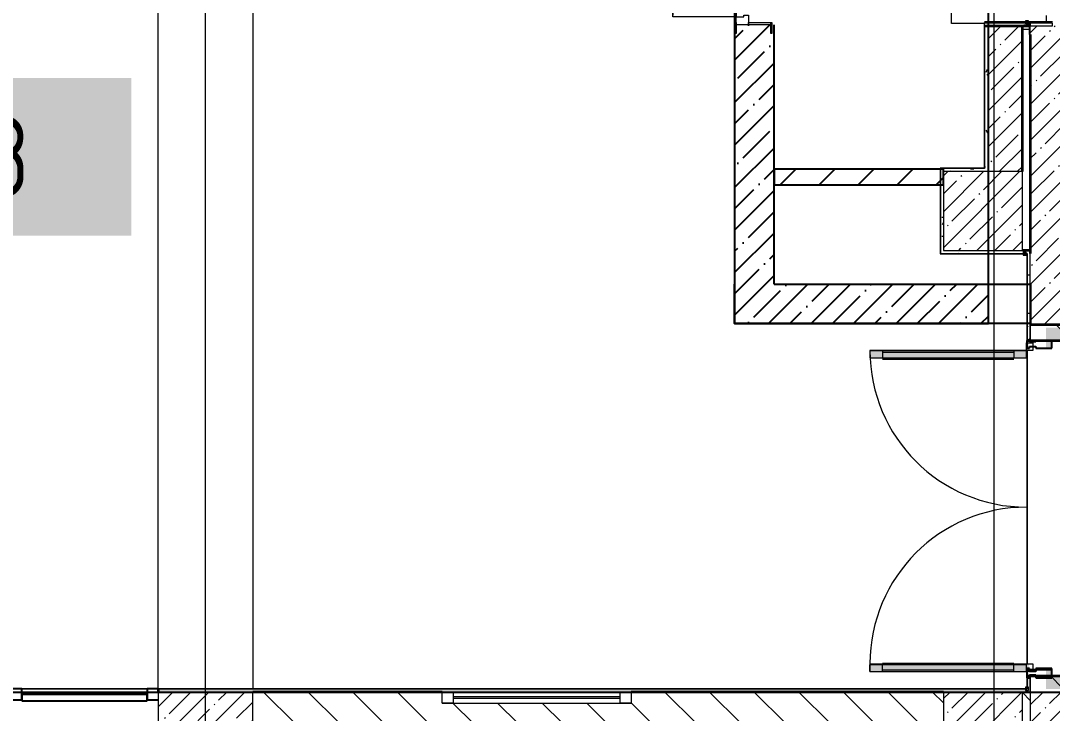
# Model space of a CAD drawing. Header units: millimetres. Extents: x 3914 to 443608, y -156176 to 78197.
# Drawn here: x 347558 to 354100, y -138212 to -133820 of the extents above; entities that cross this region are included whole.
import ezdxf

# ---------------------------------------------------------------- set-up
doc = ezdxf.new("R2010")
doc.units = ezdxf.units.MM
doc.layers.add('A-AREA-PATT-3', color=7, linetype='Continuous', lineweight=5, true_color=0xe6fae8, transparency=1)
for name, color, linetype, lineweight in [('A-DETL-GENF', 7, 'Continuous', 9), ('A-DOOR-1', 7, 'Continuous', 5), ('A-FLOR', 7, 'Continuous', 9), ('A-FLOR-PATT-1', 7, 'Continuous', 5), ('A-GLAZ', 7, 'Continuous', 9), ('A-GLAZ-1', 7, 'Continuous', 5), ('A-GLAZ-CURT', 7, 'Continuous', 9), ('A-GLAZ-CURT-2', 7, 'Continuous', 25), ('A-GLAZ-CWMG', 7, 'Continuous', 9), ('A-GLAZ-CWMG-1', 7, 'Continuous', 25), ('A-WALL', 7, 'Continuous', 5), ('A-WALL-1', 7, 'Continuous', 35), ('I-WALL', 7, 'Continuous', 5), ('S-COLS', 7, 'Continuous', 9), ('S-COLS-1', 7, 'Continuous', 5), ('Оси', 7, 'Continuous', 9)]:
    doc.layers.add(name, color=color, linetype=linetype, lineweight=lineweight)
doc.layers.add('A-DOOR-FRAM-1', color=7, linetype='Continuous', lineweight=5, true_color=0xc0c0c0)
doc.layers.add('A-WALL-FNSH-1', color=9, linetype='Continuous', lineweight=5, true_color=0x808080)
doc.styles.add('СПДС', font='ГОСТ тип А.ttf', dxfattribs={"width": 0.9})
pattern_1 = [(45, (315419.7, -145976.68), (-114.04925, 114.04925), []), (45, (315533.75, -145976.68), (-114.04925, 114.04925), [201.612, -40.322, 6.706, -33.617])]
pattern_2 = [(135, (315419.7, -145976.68), (-141.4214, -141.4214), [])]
pattern_3 = [(0, (315419.7, -145976.68), (243.84, 60.96), [20.117, -162.763, 20.117, -162.763, -975.36]), (0, (315419.7, -145976.68), (243.84, 60.96), [-365.76, 20.117, -345.643, 20.117, -162.763, -426.72]), (0, (315419.7, -145976.68), (243.84, 60.96), [-914.4, 20.117, -101.803, 20.117, -284.683]), (120, (315511.14, -145946.2), (-174.71291, 180.69163), [20.117, -162.763, 20.117, -162.763, -975.36]), (120, (315511.14, -145946.2), (-174.71291, 180.69163), [-365.76, 20.117, -345.643, 20.117, -162.763, -426.72]), (120, (315511.14, -145946.2), (-174.71291, 180.69163), [-914.4, 20.117, -101.803, 20.117, -284.683]), (240, (315541.62, -145824.28), (-69.12709, -241.65163), [20.117, -162.763, 20.117, -162.763, -975.36]), (240, (315541.62, -145824.28), (-69.12709, -241.65163), [-365.76, 20.117, -345.643, 20.117, -162.763, -426.72]), (240, (315541.62, -145824.28), (-69.12709, -241.65163), [-914.4, 20.117, -101.803, 20.117, -284.683])]

# ---------------------------------------------------------------- blocks, each defined once
blk = doc.blocks.new('BSC_Колонна _Прямоугольная - 500х500-23286270-Объем проектирования 3 этажа')
at = {"layer": 'S-COLS-1'}
h = blk.add_hatch(dxfattribs=at)
h.set_pattern_fill('FP_4', color=256, style=0, pattern_type=2)
h.set_pattern_definition([(45, (-38790, -7650), (-114.04925, 114.04925), []), (45, (-38675.95, -7650), (-114.04925, 114.04925), [201.613, -40.323, 6.706, -33.617])])
h.paths.add_polyline_path([(-30, -250), (250, -249.1), (250, 250), (-250, 250), (-250, -250), (-43.7, -250)])
for p, q in [((250, 250), (-250, 250)), ((-250, 250), (-250, -250)), ((250, -250), (250, 250)), ((-250, -250), (250, -250))]:
    blk.add_line(p, q, dxfattribs=at)
blk = doc.blocks.new('BSC_Колонна _Прямоугольная - 600х600-V535-Объем проектирования 3 этажа')
at = {"layer": 'S-COLS-1'}
h = blk.add_hatch(dxfattribs=at)
h.set_pattern_fill('FP_65', color=256, style=0, pattern_type=2)
h.set_pattern_definition([(45, (-33310, -7600), (-114.04925, 114.04925), []), (45, (-33195.95, -7600), (-114.04925, 114.04925), [201.613, -40.323, 6.706, -33.617])])
h.paths.add_polyline_path([(41.4, -300), (300, -300), (300, 300), (-300, 300), (-300, -300)])
for p, q in [((300, 300), (-300, 300)), ((-300, 300), (-300, -300)), ((300, -300), (300, 300)), ((-300, -300), (300, -300))]:
    blk.add_line(p, q, dxfattribs=at)
blk = doc.blocks.new('BSC_Колонна _Прямоугольная - 500х500-V567-Объем проектирования 3 этажа')
at = {"layer": 'S-COLS-1'}
h = blk.add_hatch(dxfattribs=at)
h.set_pattern_fill('FP_113', color=256, style=0, pattern_type=2)
h.set_pattern_definition([(45, (-38240, -7650), (-114.04925, 114.04925), []), (45, (-38125.95, -7650), (-114.04925, 114.04925), [201.613, -40.323, 6.706, -33.617])])
h.paths.add_polyline_path([(15, -250), (250, -250), (250, 250), (-250, 250), (-250, -250)])
for p, q in [((250, 250), (-250, 250)), ((-250, 250), (-250, -250)), ((250, -250), (250, 250)), ((-250, -250), (250, -250))]:
    blk.add_line(p, q, dxfattribs=at)
blk = doc.blocks.new('BSC_Колонна _Прямоугольная - 500х500-V632-Объем проектирования 3 этажа')
at = {"layer": 'S-COLS-1'}
h = blk.add_hatch(dxfattribs=at)
h.set_pattern_fill('FP_180', color=256, style=0, pattern_type=2)
h.set_pattern_definition([(45, (-38240, -10950), (-114.04925, 114.04925), []), (45, (-38125.95, -10950), (-114.04925, 114.04925), [201.613, -40.323, 6.706, -33.617])])
h.paths.add_polyline_path([(-250, -250), (250, -250), (250, 250), (-250, 250), (-250, -146.5)])
for p, q in [((250, 250), (-250, 250)), ((-250, 250), (-250, -250)), ((250, -250), (250, 250)), ((-250, -250), (250, -250))]:
    blk.add_line(p, q, dxfattribs=at)
blk = doc.blocks.new('120_Окно_СКБ_1Ст - 120_Окно_СКБ_1Ст 400х1200 EI30-24228909-Объем проектирования 3 этажа')
at = {"layer": 'A-GLAZ'}
for p, q in [((-600, 30), (-600, 100)), ((-600, 100), (-530, 100)), ((-530, 100), (-530, 30)), ((530, 30), (530, 100)), ((530, 100), (600, 100)), ((600, 100), (600, 30)), ((-530, 30), (-600, 30)), ((600, 30), (530, 30))]:
    blk.add_line(p, q, dxfattribs=at)
at = {"layer": 'A-GLAZ-1'}
for p, q in [((600, 100), (-600, 100)), ((530, 70), (-530, 70)), ((-600, 30), (600, 30)), ((530, 60), (-530, 60))]:
    blk.add_line(p, q, dxfattribs=at)
blk = doc.blocks.new('Прямоугольный импост - 50 x 70 мм-31700031-Объем проектирования 3 этажа')
at = {"layer": 'A-GLAZ-CWMG-1'}
for p, q in [((-70, 35), (0, 35)), ((-70, -35), (-70, 35)), ((0, -35), (-70, -35)), ((0, -15), (0, -35))]:
    blk.add_line(p, q, dxfattribs=at)
blk = doc.blocks.new('Системная панель - Стекло - 40мм-32257331-Объем проектирования 3 этажа')
at = {"layer": 'A-GLAZ-CURT-2'}
for p, q in [((397.5, 0), (-397.5, 0)), ((-397.5, 0), (-397.5, -40)), ((397.5, -40), (397.5, 0)), ((-397.5, -40), (397.5, -40))]:
    blk.add_line(p, q, dxfattribs=at)
blk = doc.blocks.new('Прямоугольный импост - 50 x 70 мм-31702100-Объем проектирования 3 этажа')
at = {"layer": 'A-GLAZ-CWMG-1'}
for p, q in [((-35, 35), (35, 35)), ((-35, -35), (-35, 35)), ((35, 35), (35, -35)), ((35, -35), (-35, -35))]:
    blk.add_line(p, q, dxfattribs=at)
blk = doc.blocks.new('Прямоугольный импост - 50 x 70 мм-31720914-Объем проектирования 3 этажа')
at = {"layer": 'A-GLAZ-CWMG'}
blk.add_line((32940, 7920), (32145, 7920), dxfattribs=at)
blk = doc.blocks.new('Прямоугольный импост - Импост структурный с накладкой - 160мм Темный-31239214-Объем проектирования 3 этажа')
at = {"layer": 'A-GLAZ-CWMG-1'}
for p, q in [((-50, 0), (-50, 17)), ((-50, 17), (0, 17)), ((-40, 0), (-50, 0)), ((-40, -40), (-40, 0)), ((0, 0), (-10, 0)), ((-10, 0), (-10, -40)), ((0, 17), (0, 0)), ((-50, -140), (-50, -40)), ((-50, -40), (-40, -40)), ((-10, -40), (0, -40)), ((0, -40), (0, -140)), ((0, -140), (-50, -140))]:
    blk.add_line(p, q, dxfattribs=at)
blk = doc.blocks.new('Прямоугольный импост - Импост структурный с накладкой - 160мм Темный-31915521-Объем проектирования 3 этажа')
at = {"layer": 'A-GLAZ-CWMG-1'}
for p, q in [((-25, 0), (-25, 17)), ((-25, 17), (25, 17)), ((-15, 0), (-25, 0)), ((-15, -40), (-15, 0)), ((25, 0), (15, 0)), ((15, 0), (15, -40)), ((25, 17), (25, 0)), ((-25, -140), (-25, -40)), ((-25, -40), (-15, -40)), ((15, -40), (25, -40)), ((25, -40), (25, -140)), ((25, -140), (-25, -140))]:
    blk.add_line(p, q, dxfattribs=at)
blk = doc.blocks.new('Прямоугольный импост - Импост структурный с накладкой - 160мм Темный-32469899-Объем проектирования 3 этажа')
at = {"layer": 'A-GLAZ-CWMG-1'}
for p, q in [((0, 17), (-50, 17)), ((-50, 17), (-50, 0)), ((-50, 0), (-40, 0)), ((-40, 0), (-40, -40)), ((-10, -40), (-10, 0)), ((-10, 0), (0, 0)), ((0, 0), (0, 17)), ((-40, -40), (-50, -40)), ((-50, -40), (-50, -140)), ((0, -40), (-10, -40)), ((0, -140), (0, -40)), ((-50, -140), (0, -140))]:
    blk.add_line(p, q, dxfattribs=at)
blk = doc.blocks.new('110_Дверь_СКБ_2Ст - Д-2 1450x2100h_Лестничная клетка EIS60-31576737-Объем проектирования 2 этажа')
at = {"layer": 'A-DOOR-1'}
for p, q in [((-637.5, 1010), (-637.5, 110)), ((-587.5, 1010), (-637.5, 1010)), ((-587.5, 110), (-587.5, 1010)), ((662.5, 510), (612.5, 510)), ((612.5, 510), (612.5, 110)), ((662.5, 110), (662.5, 510)), ((-637.5, 110), (-587.5, 110)), ((612.5, 110), (662.5, 110))]:
    blk.add_line(p, q, dxfattribs=at)
for centre, radius, start, end in [((-637.5, 110), 900, 0, 90), ((662.5, 110), 400, 90, 180)]:
    blk.add_arc(centre, radius, start, end, dxfattribs=at)
at = {"layer": 'A-DOOR-FRAM-1'}
for p, q in [((-672.5, 118), (-742.5, 118)), ((-742.5, 118), (-742.5, 110)), ((-742.5, 110), (-672.5, 110)), ((-637.5, 110), (-687.5, 110)), ((-687.5, 110), (-687.5, 30)), ((-672.5, 110), (-672.5, 118)), ((-637.5, 60), (-637.5, 110)), ((662.5, 110), (662.5, 60)), ((712.5, 110), (662.5, 110)), ((767.5, 118), (697.5, 118)), ((697.5, 118), (697.5, 110)), ((697.5, 110), (767.5, 110)), ((712.5, 30), (712.5, 110)), ((767.5, 110), (767.5, 118)), ((-687.5, 30), (-627.5, 30)), ((-672.5, 30), (-687.5, 30)), ((-687.5, 30), (-687.5, -110)), ((-672.5, -110), (-672.5, 30)), ((-627.5, 60), (-637.5, 60)), ((-627.5, 30), (-627.5, 60)), ((662.5, 60), (652.5, 60)), ((652.5, 60), (652.5, 30)), ((652.5, 30), (712.5, 30)), ((712.5, 30), (697.5, 30)), ((697.5, 30), (697.5, -110)), ((712.5, -110), (712.5, 30)), ((-672.5, -110), (-742.5, -110)), ((-742.5, -110), (-742.5, -118)), ((-742.5, -118), (-672.5, -118)), ((-687.5, -110), (-672.5, -110)), ((-672.5, -118), (-672.5, -110)), ((697.5, -110), (712.5, -110)), ((767.5, -110), (697.5, -110)), ((697.5, -110), (697.5, -118)), ((697.5, -118), (767.5, -118)), ((767.5, -118), (767.5, -110))]:
    blk.add_line(p, q, dxfattribs=at)

msp = doc.modelspace()

# ---------------------------------------------------------------- hatches: boundary and pattern name
at = {"linetype": 'ByBlock', "ltscale": 0.5}
h = msp.add_hatch(dxfattribs=at)
h.set_pattern_fill('ANSI35', color=256, scale=30)
h.set_pattern_definition([(45, (166685.7, -145970.69), (-134.70384, 134.70384), []), (45, (166820.4, -145970.69), (-134.70384, 134.70384), [238.125, -47.625, 0, -47.625])])
h.paths.add_polyline_path([(352335, -133845.7), (352085, -133845.7), (352085, -135740.7), (353695, -135740.7), (353695, -135490.7), (352335, -135490.7)])
h = msp.add_hatch()
h.set_pattern_fill('ANSI31', color=256, scale=55)
h.set_pattern_definition([(45, (520908.12, -118947.09), (-123.47852, 123.47852), [])])
h.paths.add_polyline_path([(353409.7, -134762.2), (352335, -134762.2), (352335, -134861.7), (353409.7, -134861.7)])
at = {"layer": 'A-AREA-PATT-3'}
h = msp.add_hatch(color=256, dxfattribs=at)
h.paths.add_polyline_path([(363849.7, -138091.7), (363849.7, -138056.7), (363779.7, -138056.7), (363779.7, -138091.7)])
h.paths.add_polyline_path([(366279.7, -138091.7), (366279.6, -138056.7), (365344.7, -138056.7), (365344.7, -138091.7), (366279.6, -138091.7)])
h.paths.add_polyline_path([(365214.7, -138091.7), (365214.7, -138056.7), (365144.7, -138056.7), (365144.7, -138091.7)])
h.paths.add_polyline_path([(354179.5, -138056.2), (354179.7, -138056.2), (354179.7, -137996.7), (354159.7, -137995.3), (354159.7, -137976.7), (354095.7, -137976.7), (354095.7, -137926.7), (354059.7, -137926.7), (354059.7, -138056.2), (354159.7, -138056.2)])
h.paths.add_polyline_path([(354095.7, -135896.7), (354095.7, -135846.7), (354179.7, -135846.7), (354179.2, -135767.2), (354059.7, -135767.2), (354059.7, -135896.7)])
h.paths.add_polyline_path([(388929.4, -135107.7), (389439.4, -135107.7), (389439.4, -135102.2), (388928.2, -135102.2), (388928.7, -135107.7)])
h.paths.add_polyline_path([(382215.7, -135107.7), (382215.7, -135102.2), (381715.7, -135102.2), (381715.7, -135107.7), (382212.9, -135107.7)])
h = msp.add_hatch(color=256, dxfattribs=at)
h.paths.add_polyline_path([(353938.6, -138056.2), (353949.7, -138056.2), (353948.9, -137896.7), (353935.7, -137896.7), (353938, -137946.7), (353938.7, -137946.7), (353937.5, -138045.7), (353929.2, -138045.7), (353929.2, -138056.2), (353938, -138056.2)])
h.paths.add_polyline_path([(353949.7, -135911.7), (353949.7, -135846.7), (353938.7, -135846.7), (353938.7, -135861.7), (353935.7, -135861.7), (353935.7, -135911.7), (353939.7, -135911.7)])
h.paths.add_polyline_path([(353914.2, -135307.7), (353934.2, -135307.7), (353934.2, -135297.2), (353914.2, -135297.2)])
at = {"layer": 'A-FLOR-PATT-1'}
h = msp.add_hatch(color=256, dxfattribs=at)
h.paths.add_polyline_path([(338140.7, -138056.7), (338140.7, -137162.7), (338100.7, -137162.7), (338100.7, -138056.7)])
h.paths.add_polyline_path([(347254.7, -138056.7), (347294.7, -138056.7), (347294.7, -137661.7), (347254.7, -137661.7), (347254.7, -137708.8)])
h.paths.add_polyline_path([(329059, -138056.7), (329099, -138056.4), (329099, -137162.7), (329059, -137162.7), (329059, -138056.5)])
h.paths.add_polyline_path([(346039.7, -138056.7), (346039.7, -137166.7), (345999.7, -137166.7), (345999.7, -138056.7)])
h.paths.add_polyline_path([(320774.7, -138056.7), (320814.7, -138056.7), (320814.7, -137661.7), (320774.7, -137661.7), (320774.7, -137701.5)])
h.paths.add_polyline_path([(319559.7, -138056.7), (319559.7, -137166.7), (319519.7, -137166.7), (319519.7, -138056.7)])
h.paths.add_polyline_path([(353917.8, -137946.7), (353935.7, -137946.7), (353935.7, -137901.7), (352943.2, -137901.7), (352943.2, -137946.7), (353687.5, -137946.7)])
h.paths.add_polyline_path([(353666.1, -135956.7), (353935.7, -135956.7), (353935.7, -135911.7), (352943.2, -135911.7), (352943.2, -135956.7), (353521.2, -135956.7)])
at = {"layer": 'I-WALL'}
h = msp.add_hatch(dxfattribs=at)
h.set_pattern_fill('FP_1', color=256, style=0, pattern_type=2)
h.set_pattern_definition(pattern_1)
h.paths.add_polyline_path([(353909.7, -134776.7), (353909.7, -133851.7), (353689.7, -133851.7), (353689.7, -134776.7)])
h.paths.add_polyline_path([(353909.7, -132451.7), (353909.7, -130776.7), (353689.7, -130776.7), (353689.7, -132451.7)])
h = msp.add_hatch(dxfattribs=at)
h.set_pattern_fill('FP_1', color=256, style=0, pattern_type=2)
h.set_pattern_definition(pattern_1)
h.paths.add_polyline_path([(353959.7, -135746.7), (354179.7, -135746.7), (354179.7, -133851.7), (353959.7, -133851.7), (353959.7, -135699.9)])
h.paths.add_polyline_path([(354179.7, -132451.7), (354179.7, -130776.7), (353959.7, -130776.7), (353959.7, -132451.7), (354129.7, -132451.7)])
h = msp.add_hatch(dxfattribs=at)
h.set_pattern_fill('FP_191', color=256, style=0, pattern_type=2)
h.set_pattern_definition(pattern_3)
h.paths.add_polyline_path([(353689.7, -134776.7), (353689.7, -133851.7), (353669.7, -133851.7), (353670.7, -134756.7)])
h.paths.add_polyline_path([(353669.7, -134776.7), (353689.7, -134776.7), (353669.7, -134756.7)])
h.paths.add_polyline_path([(353689.7, -132451.7), (353689.7, -130996.7), (353669.7, -130996.7), (353669.7, -132451.7), (353678.5, -132451.7)])
h = msp.add_hatch(dxfattribs=at)
h.set_pattern_fill('FP_191', color=256, style=0, pattern_type=2)
h.set_pattern_definition(pattern_3)
h.paths.add_polyline_path([(353909.7, -133851.7), (353951.7, -133851.1), (353951.7, -133836.7), (354099.7, -133836.7), (354099.7, -133831.7), (353669.7, -133831.7), (353669.7, -133851.7), (353689.7, -133851.7)])
h = msp.add_hatch(dxfattribs=at)
h.set_pattern_fill('FP_191', color=256, style=0, pattern_type=2)
h.set_pattern_definition(pattern_3)
h.paths.add_polyline_path([(353669.7, -134776.7), (353668.7, -134756.7), (353389.7, -134756.7), (353389.7, -134776.7), (353669.2, -134776.7)])
h = msp.add_hatch(dxfattribs=at)
h.set_pattern_fill('FP_191', color=256, style=0, pattern_type=2)
h.set_pattern_definition(pattern_3)
h.paths.add_polyline_path([(353409.7, -135296.7), (353409.7, -134776.7), (353389.7, -134776.7), (353389.7, -135296.7)])
h = msp.add_hatch(dxfattribs=at)
h.set_pattern_fill('FP_191', color=256, style=0, pattern_type=2)
h.set_pattern_definition(pattern_3)
h.paths.add_polyline_path([(353959.7, -135276.7), (353409.7, -135276.7), (353409.7, -135296.7), (353939.7, -135295.7)])
h.paths.add_polyline_path([(353959.7, -135296.7), (353959.7, -135276.7), (353939.7, -135296.7)])
h = msp.add_hatch(dxfattribs=at)
h.set_pattern_fill('FP_191', color=256, style=0, pattern_type=2)
h.set_pattern_definition(pattern_3)
h.paths.add_polyline_path([(353959.7, -138076.7), (353959.7, -137976.7), (353955.7, -137976.7), (353939.7, -137986.7), (353941.3, -138057.4), (353957.4, -138074.3)])
h.paths.add_polyline_path([(353959.7, -138076.7), (353939.7, -138056.7), (353939.7, -138076.7)])
h.paths.add_polyline_path([(353949.7, -135846.7), (353959.7, -135846.7), (353959.7, -135296.7), (353939.7, -135297.2), (353939.7, -135846.7)])
h = msp.add_hatch(dxfattribs=at)
h.set_pattern_fill('FP_23', color=256, style=0, pattern_type=2)
h.set_pattern_definition(pattern_2)
h.paths.add_polyline_path([(353959.7, -138076.7), (354159.7, -138076.7), (354159.7, -137976.7), (353959.7, -137976.7), (353959.7, -138074)])
h.paths.add_polyline_path([(354159.7, -135846.7), (354159.7, -135746.7), (353959.7, -135746.7), (353959.7, -135846.7), (354059.7, -135846.7)])
h = msp.add_hatch(dxfattribs=at)
h.set_pattern_fill('FP_191', color=256, style=0, pattern_type=2)
h.set_pattern_definition(pattern_3)
h.paths.add_polyline_path([(353939.7, -138076.7), (353938, -138056.7), (348429.7, -138056.7), (348429.7, -138076.7), (353939.2, -138076.7)])
h.paths.add_polyline_path([(345079.7, -138076.7), (345929.7, -138076.7), (345929.7, -138056.7), (342884.7, -138056.7), (342884.7, -138068.7), (342914.7, -138068.7), (342914.7, -138076.7), (344629.4, -138076.7)])
h.paths.add_polyline_path([(340450.4, -138076.7), (341754.7, -138076.7), (341754.7, -138068.7), (341784.7, -138068.7), (341784.7, -138056.7), (339470.7, -138056.7), (339470.7, -138076.7), (340250.4, -138076.7)])
h.paths.add_polyline_path([(337929.7, -138076.7), (338030.7, -138076.7), (338030.7, -138056.7), (330429, -138056.7), (330429, -138076.7), (337329.7, -138076.7)])
h.paths.add_polyline_path([(328989, -138076.7), (328989, -138056.7), (321949.7, -138056.7), (321949.7, -138076.7), (328199.7, -138076.7)])
h.paths.add_polyline_path([(319449.7, -138076.7), (319449.7, -138056.7), (318704.7, -138056.7), (318704.7, -138068.7), (318759.7, -138068.7), (318759.7, -138076.7), (319401.1, -138076.7)])
h.paths.add_polyline_path([(316689.7, -138076.7), (317249.7, -138074.9), (317249.7, -138068.7), (317304.7, -138068.7), (317304.7, -138056.7), (316689.7, -138057.6), (316669.7, -138076.7)])
h.paths.add_polyline_path([(316669.7, -138076.7), (316689.7, -138056.7), (316669.7, -138056.7), (316669.7, -138060.1)])
h = msp.add_hatch(dxfattribs=at)
h.set_pattern_fill('FP_23', color=256, style=0, pattern_type=2)
h.set_pattern_definition(pattern_2)
h.paths.add_polyline_path([(357549.7, -138276.7), (358329.7, -138276.7), (358329.7, -138076.7), (357549.7, -138076.7)])
h.paths.add_polyline_path([(352034.4, -138276.7), (353409.7, -138276.7), (353409.7, -138076.7), (351429.7, -138076.7), (351429.7, -138146.7), (350229.7, -138146.7), (350229.7, -138076.7), (349029.7, -138076.7), (349029.7, -138276.7), (351429.7, -138276.7)])
h.paths.add_polyline_path([(354479.7, -138276.7), (355049.7, -138276.7), (355049.7, -138076.7), (354459.7, -138076.7), (354459.7, -138276.7), (354469.7, -138276.7)])
h.paths.add_polyline_path([(353909.7, -138276.7), (353959.7, -138276.7), (353959.7, -138076.7), (353909.7, -138076.7)])
h.paths.add_polyline_path([(345229.4, -138276.7), (345929.7, -138276.7), (345929.7, -138076.7), (345229.4, -138076.7), (345229.4, -138225.1)])

# ---------------------------------------------------------------- linework, layer by layer
at = {"linetype": 'ByBlock', "ltscale": 0.5}
for points in [[(352085, -133845.7), (352085, -135740.7), (353695, -135740.7), (353695, -130970.7), (352085, -130970.7), (352085, -132465.2)], [(352085, -133845.7), (352085, -135740.7), (352335, -135740.7)], [(352335, -135490.7), (352335, -133845.7)], [(352335, -135490.7), (353960.9, -135490.7), (353960.9, -135740.7), (352085, -135740.7), (352085, -135490.7)]]:
    msp.add_lwpolyline(points, dxfattribs=at)
for points in [[(353695, -130970.7), (352085, -130970.7), (352085, -135740.7), (353695, -135740.7)], [(353409.7, -134762.2), (352335, -134762.2), (352335, -134861.7), (353409.7, -134861.7)]]:
    msp.add_lwpolyline(points, close=True)
msp.add_lwpolyline([(317304.7, -138076.7), (389124.7, -138076.7)])
at = {"layer": 'A-DETL-GENF'}
for p, q in [((352943.2, -135911.7), (352943.2, -135956.7)), ((352943.2, -135911.7), (353935.7, -135911.7)), ((353935.7, -135911.7), (352943.2, -135911.7)), ((352943.2, -135911.7), (352943.2, -135956.7)), ((353023.2, -135911.7), (353023.2, -135956.7)), ((353023.2, -135921.7), (353855.7, -135921.7)), ((353855.7, -135911.7), (353855.7, -135956.7)), ((353935.7, -135956.7), (353935.7, -135911.7)), ((353935.7, -135956.7), (353935.7, -135911.7)), ((352943.2, -135956.7), (353935.7, -135956.7)), ((352943.2, -135956.7), (353935.7, -135956.7)), ((353023.2, -135965.7), (353855.7, -135965.7)), ((352943.2, -137946.7), (352943.2, -137901.7)), ((352943.2, -137901.7), (353935.7, -137901.7)), ((353935.7, -137901.7), (352943.2, -137901.7)), ((352943.2, -137901.7), (352943.2, -137946.7)), ((353023.2, -137892.7), (353855.7, -137892.7)), ((353023.2, -137946.7), (353023.2, -137901.7)), ((353855.7, -137946.7), (353855.7, -137901.7)), ((352943.2, -137946.7), (353935.7, -137946.7)), ((352943.2, -137946.7), (353935.7, -137946.7)), ((353023.2, -137936.7), (353855.7, -137936.7))]:
    msp.add_line(p, q, dxfattribs=at)
at = {"layer": 'A-DOOR-1'}
for p, q in [((353935.7, -135861.7), (353975.7, -135861.7)), ((353935.7, -135911.7), (353935.7, -135861.7)), ((353975.7, -135861.7), (353975.7, -135911.7)), ((352943.2, -135911.7), (353935.7, -135911.7)), ((353975.7, -135911.7), (353935.7, -135911.7)), ((352943.2, -137896.7), (353935.7, -137896.7)), ((353935.7, -137896.7), (353975.7, -137896.7)), ((353935.7, -137946.7), (353935.7, -137896.7)), ((353975.7, -137896.7), (353975.7, -137946.7)), ((353975.7, -137946.7), (353935.7, -137946.7))]:
    msp.add_line(p, q, dxfattribs=at)
for centre, start, end in [((353935.7, -135911.7), 180, 270), ((353935.7, -137896.7), 90, 180)]:
    msp.add_arc(centre, 992.5, start, end, dxfattribs=at)
at = {"layer": 'A-DOOR-FRAM-1'}
for p, q in [((353951.7, -133836.7), (353951.7, -133906.7)), ((353959.7, -133836.7), (353951.7, -133836.7)), ((353959.7, -133836.7), (353959.7, -133851.7)), ((354099.7, -133836.7), (353959.7, -133836.7)), ((353959.7, -133906.7), (353959.7, -133836.7)), ((354099.7, -133851.7), (354099.7, -133836.7)), ((353951.7, -133906.7), (353959.7, -133906.7)), ((353959.7, -133851.7), (354099.7, -133851.7))]:
    msp.add_line(p, q, dxfattribs=at)
at = {"layer": 'A-FLOR'}
for p, q in [((348429.7, -137279.8), (348429.7, -131396.7)), ((349029.7, -131396.7), (349029.7, -138056.7)), ((353461.1, -133838.1), (353461.1, -132468.1)), ((353669.7, -133838.1), (353461.1, -133838.1)), ((354061.1, -133788.1), (354061.1, -133831.7)), ((353669.7, -133876.7), (353669.7, -134755.7)), ((353951.7, -133876.7), (353909.7, -133876.7)), ((353668.7, -134756.7), (353389.7, -134756.7)), ((353389.7, -134756.7), (353389.7, -135296.7)), ((353389.7, -135296.7), (353914.2, -135296.7)), ((353934.2, -135296.7), (353938.7, -135296.7)), ((353939.7, -135296.7), (353939.7, -135846.7)), ((353939.2, -135847), (353939.2, -135756.7)), ((353939.2, -137896.7), (353939.2, -135911.7)), ((353939.7, -135911.7), (353939.7, -137896.7)), ((348429.7, -138056.7), (348429.7, -137280.4)), ((353939.2, -138045.7), (353939.2, -137986.4)), ((353939.7, -137986.7), (353939.7, -138045.7)), ((341874.7, -138056.7), (353929.2, -138056.7)), ((348429.7, -138126.7), (348429.7, -138276.7))]:
    msp.add_line(p, q, dxfattribs=at)
at = {"layer": 'A-WALL'}
for p, q in [((353669.7, -134756.7), (353669.7, -133831.7)), ((353689.7, -133851.7), (353689.7, -134776.7)), ((353668.7, -134756.7), (353669.7, -134756.7)), ((353939.7, -135296.7), (353914.2, -135296.7)), ((353959.7, -135846.7), (353959.7, -135296.7)), ((353959.7, -135746.7), (353959.7, -135846.7)), ((353939.7, -138056.7), (353939.7, -137976.7)), ((353959.7, -137976.7), (353959.7, -138076.7)), ((353959.7, -138076.7), (353959.7, -137976.7)), ((353909.7, -138076.7), (353959.7, -138076.7))]:
    msp.add_line(p, q, dxfattribs=at)
at = {"layer": 'A-WALL-1'}
for p, q in [((354099.7, -133831.7), (353669.7, -133831.7)), ((353669.7, -133851.7), (353951.7, -133851.7)), ((353909.7, -134776.7), (353909.7, -133851.7)), ((353959.7, -133906.7), (353959.7, -135296.7)), ((353959.7, -135276.7), (353909.7, -135276.7)), ((353959.7, -135746.7), (355879.7, -135746.7)), ((353939.7, -135846.7), (354179.7, -135846.7)), ((354159.7, -137976.7), (353939.7, -137976.7)), ((348429.7, -138056.7), (348429.7, -138076.7)), ((350229.7, -138076.7), (349029.7, -138076.7)), ((353409.7, -138076.7), (351429.7, -138076.7)), ((353939.7, -138056.7), (353929.2, -138056.7))]:
    msp.add_line(p, q, dxfattribs=at)
at = {"layer": 'A-WALL-FNSH-1'}
for p, q in [((354099.7, -133830.7), (353669.7, -133830.7)), ((353669.7, -133830.7), (353669.7, -133831.7)), ((353949.2, -133820.7), (353929.2, -133820.7)), ((353929.2, -133820.7), (353929.2, -133840.7)), ((353929.2, -133840.7), (353949.2, -133840.7)), ((353949.2, -133840.7), (353949.2, -133820.7)), ((353669.7, -133851.7), (353668.7, -133851.7)), ((353668.7, -133851.7), (353668.7, -134756.7)), ((353388.7, -134755.7), (353388.7, -135297.7)), ((353669.7, -134755.7), (353388.7, -134755.7)), ((353914.2, -135287.7), (353914.2, -135307.7)), ((353934.2, -135287.7), (353914.2, -135287.7)), ((353934.2, -135307.7), (353934.2, -135287.7)), ((353388.7, -135297.7), (353938.7, -135297.7)), ((353914.2, -135307.7), (353934.2, -135307.7)), ((353938.7, -135297.7), (353938.7, -135846.7)), ((353938.7, -135846.7), (353939.7, -135846.7)), ((353939.7, -137986.7), (353938.7, -137986.7)), ((353938.7, -137986.7), (353938.7, -138055.7)), ((353938.7, -138055.7), (348429.7, -138055.7)), ((353949.2, -138045.7), (353929.2, -138045.7)), ((353929.2, -138045.7), (353929.2, -138065.7)), ((353929.2, -138065.7), (353949.2, -138065.7)), ((353949.2, -138065.7), (353949.2, -138045.7))]:
    msp.add_line(p, q, dxfattribs=at)
at = {"layer": 'Оси'}
for points in [[(348729.7, -147882.9), (348729.7, -142882.9), (348729.7, -123578.6), (348729.7, -118578.6)], [(353729.7, -147882.9), (353729.7, -142882.9), (353729.7, -127199), (353729.7, -122199)]]:
    msp.add_lwpolyline(points, dxfattribs=at)

# ---------------------------------------------------------------- block references
at = {"layer": 'A-DOOR-1', "xscale": -1, "rotation": 90.00000000000007}
msp.add_blockref('110_Дверь_СКБ_2Ст - Д-2 1450x2100h_Лестничная клетка EIS60-31576737-Объем проектирования 2 этажа', (352203.9, -133133.2), dxfattribs=at)
at = {"layer": 'A-GLAZ', "color": 3}
msp.add_blockref('120_Окно_СКБ_1Ст - 120_Окно_СКБ_1Ст 400х1200 EI30-24228909-Объем проектирования 3 этажа', (350829.7, -138176.7), dxfattribs=at)
at = {"layer": 'A-GLAZ-CURT'}
msp.add_blockref('Системная панель - Стекло - 40мм-32257331-Объем проектирования 3 этажа', (347962.2, -138091.7), dxfattribs=at)
at = {"layer": 'A-GLAZ-CWMG', "rotation": 89.99999999999993}
msp.add_blockref('Прямоугольный импост - Импост структурный с накладкой - 160мм Темный-32469899-Объем проектирования 3 этажа', (353955.7, -135846.7), dxfattribs=at)
at = {"layer": 'A-GLAZ-CWMG', "extrusion": (0, 0, -1)}
for name, p, rotation in [('Прямоугольный импост - Импост структурный с накладкой - 160мм Темный-31239214-Объем проектирования 3 этажа', (-353955.7, -137976.7), 270.0000000000001), ('Прямоугольный импост - Импост структурный с накладкой - 160мм Темный-31915521-Объем проектирования 3 этажа', (-353955.7, -137961.7), 270.0000000000001), ('Прямоугольный импост - 50 x 70 мм-31702100-Объем проектирования 3 этажа', (-347529.7, -138091.7), 180), ('Прямоугольный импост - 50 x 70 мм-31700031-Объем проектирования 3 этажа', (-348429.7, -138091.7), 180)]:
    msp.add_blockref(name, p, dxfattribs=dict(at, rotation=rotation))
at = {"layer": 'A-GLAZ-CWMG'}
msp.add_blockref('Прямоугольный импост - 50 x 70 мм-31720914-Объем проектирования 3 этажа', (315419.7, -145976.7), dxfattribs=at)
at = {"layer": 'S-COLS'}
for name, p in [('BSC_Колонна _Прямоугольная - 500х500-V632-Объем проектирования 3 этажа', (353659.7, -135026.7)), ('BSC_Колонна _Прямоугольная - 600х600-V535-Объем проектирования 3 этажа', (348729.7, -138376.7)), ('BSC_Колонна _Прямоугольная - 500х500-V567-Объем проектирования 3 этажа', (353659.7, -138326.7)), ('BSC_Колонна _Прямоугольная - 500х500-23286270-Объем проектирования 3 этажа', (354209.7, -138326.7))]:
    msp.add_blockref(name, p, dxfattribs=at)

# ---------------------------------------------------------------- texts
at = {"insert": (346796.9, -134432.7), "char_height": 500, "width": 1212.151, "attachment_point": 1, "style": 'СПДС', "bg_fill": 1, "box_fill_scale": 1.5, "bg_fill_color": 7, "bg_fill_true_color": 16777215, "bg_fill_transparency": 0}
msp.add_mtext('3.18', dxfattribs=at)

doc.saveas('drawing.dxf')
